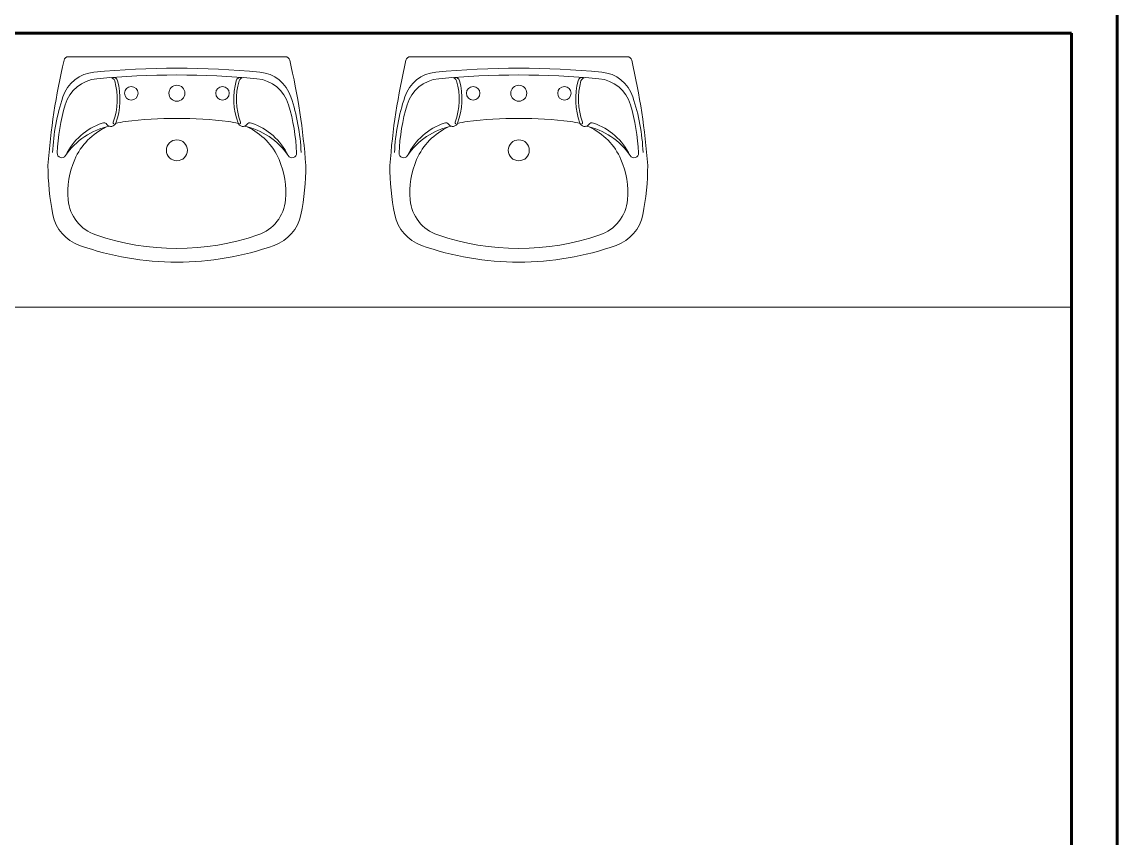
# Model space of a CAD drawing. Header units: metres. Extents: x 78 to 178, y -74 to 157.
# Drawn here: x 120.558 to 122.958, y 29.343 to 31.131 of the extents above; entities that cross this region are included whole.
import ezdxf

# ---------------------------------------------------------------- set-up
doc = ezdxf.new("R2010")
doc.units = ezdxf.units.M
doc.layers.add('envolvente', color=164, linetype='Continuous', lineweight=60)
doc.layers.add('mobiliario', color=252, linetype='Continuous', lineweight=9)

msp = doc.modelspace()

# ---------------------------------------------------------------- linework, layer by layer
at = {"layer": 'envolvente'}
for p, q in [((122.95784, 31.31211), (122.95784, 28.10601)), ((122.85784, 31.10601), (117.65784, 31.10601)), ((122.85784, 31.10601), (122.85784, 28.10601))]:
    msp.add_line(p, q, dxfattribs=at)
at = {"layer": 'mobiliario'}
for p, q in [((121.13507, 31.0547), (120.6599, 31.0547)), ((121.88434, 31.0547), (121.40917, 31.0547)), ((122.85784, 30.50601), (117.65784, 30.50601))]:
    msp.add_line(p, q, dxfattribs=at)
for points in [[(121.11101, 30.64137, 0.2640148), (121.16922, 30.70849, 0.0495751), (121.17998, 30.81676, 0.0388724), (121.14481, 31.04697, 0.3485331), (121.13507, 31.0547), (120.6599, 31.0547, 0.3485331), (120.65016, 31.04697, 0.0388724), (120.61498, 30.81676, 0.0495751), (120.62575, 30.70849, 0.2640148), (120.68396, 30.64137, 0.1717383), (121.11101, 30.64137)], [(121.86028, 30.64137, 0.2640148), (121.9185, 30.70849, 0.0495751), (121.92926, 30.81676, 0.0388724), (121.89408, 31.04697, 0.3485331), (121.88434, 31.0547), (121.40917, 31.0547, 0.3485331), (121.39943, 31.04697, 0.0388724), (121.36426, 30.81676, 0.0495751), (121.37502, 30.70849, 0.2640148), (121.43323, 30.64137, 0.1717383), (121.86028, 30.64137)]]:
    msp.add_lwpolyline(points, format="xyb", dxfattribs=at)
for centre in [(120.79748, 30.9747), (120.99748, 30.9747), (121.54676, 30.9747), (121.74676, 30.9747)]:
    msp.add_circle(centre, 0.0148, dxfattribs=at)
for centre, radius, start, end in [((122.11089, 30.70599), 1.5, 166.86055, 175.76497), ((120.6599, 31.0447), 0.01, 90, 166.86055), ((121.13507, 31.0447), 0.01, 13.13945, 90), ((119.68408, 30.70599), 1.5, 4.23503, 13.13945), ((122.86016, 30.70599), 1.5, 166.86055, 175.76497), ((121.40917, 31.0447), 0.01, 90, 166.86055), ((121.88434, 31.0447), 0.01, 13.13945, 90), ((120.43335, 30.70599), 1.5, 4.23503, 13.13945), ((120.72348, 30.94136), 0.08, 95.48611, 161.66239), ((120.89748, 29.1297), 1.9, 84.51389, 95.48611), ((120.89748, 29.1297), 1.885, 84.6574, 95.3426), ((120.7516, 30.99901), 0.01, 16.1693, 94.46251), ((120.7577, 30.99948), 0.01, 15.65677, 94.27538), ((121.03727, 30.99948), 0.01, 85.72462, 164.34323), ((121.04337, 30.99901), 0.01, 85.53749, 163.8307), ((121.07148, 30.94136), 0.08, 18.33761, 84.51389), ((121.47276, 30.94136), 0.08, 95.48611, 161.66239), ((121.64676, 29.1297), 1.9, 84.51389, 95.48611), ((121.64676, 29.1297), 1.885, 84.6574, 95.3426), ((121.50087, 30.99901), 0.01, 16.1693, 94.46251), ((121.50698, 30.99948), 0.01, 15.65677, 94.27538), ((121.78654, 30.99948), 0.01, 85.72462, 164.34323), ((121.79264, 30.99901), 0.01, 85.53749, 163.8307), ((121.82076, 30.94136), 0.08, 18.33761, 84.51389), ((120.72942, 30.92685), 0.08, 95.3426, 163.55684), ((120.6229, 30.9617), 0.144, 339.5039, 16.1693), ((120.6229, 30.9617), 0.15, 339.55042, 15.65677), ((120.89748, 30.9747), 0.0175, 90, 270), ((120.89748, 30.9747), 0.0175, 270, 90), ((121.17207, 30.9617), 0.15, 164.34323, 200.44958), ((121.17207, 30.9617), 0.144, 163.8307, 200.4961), ((121.06555, 30.92685), 0.08, 16.44316, 84.6574), ((121.47869, 30.92685), 0.08, 95.3426, 163.55684), ((121.37217, 30.9617), 0.144, 339.5039, 16.1693), ((121.37217, 30.9617), 0.15, 339.55042, 15.65677), ((121.64676, 30.9747), 0.0175, 90, 270), ((121.64676, 30.9747), 0.0175, 270, 90), ((121.92134, 30.9617), 0.15, 164.34323, 200.44958), ((121.92134, 30.9617), 0.144, 163.8307, 200.4961), ((121.81482, 30.92685), 0.08, 16.44316, 84.6574), ((121.0747, 30.82495), 0.45, 161.66239, 177.45079), ((120.72027, 30.82495), 0.45, 2.54921, 18.33761), ((121.82397, 30.82495), 0.45, 161.66239, 177.45079), ((121.46955, 30.82495), 0.45, 2.54921, 18.33761), ((121.0747, 30.82495), 0.44, 163.55684, 177.53072), ((120.72027, 30.82495), 0.44, 2.46928, 16.44316), ((121.82397, 30.82495), 0.44, 163.55684, 177.53072), ((121.46955, 30.82495), 0.44, 2.46928, 16.44316), ((120.802, 30.77367), 0.14, 97.21795, 106.20435), ((120.89748, 30.0197), 0.9, 82.78205, 97.21795), ((120.99297, 30.77367), 0.14, 73.79565, 82.78205), ((121.55127, 30.77367), 0.14, 97.21795, 106.20435), ((121.64676, 30.0197), 0.9, 82.78205, 97.21795), ((121.74225, 30.77367), 0.14, 73.79565, 82.78205), ((120.7784, 30.755), 0.15, 100.75321, 146.36174), ((120.77958, 30.77704), 0.14, 109.00171, 153.93612), ((120.802, 30.77367), 0.14, 114.66602, 156.56056), ((120.73699, 30.90073), 0.00918, 37.79475, 109.00171), ((120.75303, 30.91317), 0.01112, 217.79475, 339.55042), ((120.76033, 30.91032), 0.00272, 159.50389, 248.76118), ((121.04194, 30.91317), 0.01112, 200.44958, 322.20525), ((121.03464, 30.91032), 0.00272, 291.23882, 20.49611), ((121.01657, 30.755), 0.15, 33.63826, 79.24679), ((121.05798, 30.90073), 0.00918, 70.99829, 142.20525), ((120.99297, 30.77367), 0.14, 23.43944, 65.33398), ((121.01539, 30.77704), 0.14, 26.06388, 70.99829), ((121.52768, 30.755), 0.15, 100.75321, 146.36174), ((121.52885, 30.77704), 0.14, 109.00171, 153.93612), ((121.55127, 30.77367), 0.14, 114.66602, 156.56056), ((121.48626, 30.90073), 0.00918, 37.79475, 109.00171), ((121.5023, 30.91317), 0.01112, 217.79475, 339.55042), ((121.5096, 30.91032), 0.00272, 159.50389, 248.76118), ((121.79121, 30.91317), 0.01112, 200.44958, 322.20525), ((121.78391, 30.91032), 0.00272, 291.23882, 20.49611), ((121.76584, 30.755), 0.15, 33.63826, 79.24679), ((121.80726, 30.90073), 0.00918, 70.99829, 142.20525), ((121.74225, 30.77367), 0.14, 23.43944, 65.33398), ((121.76466, 30.77704), 0.14, 26.06388, 70.99829), ((120.89748, 30.8497), 0.023, 90, 270), ((120.89748, 30.8497), 0.023, 270, 90), ((121.64676, 30.8497), 0.023, 90, 270), ((121.64676, 30.8497), 0.023, 270, 90), ((120.6451, 30.84348), 0.01, 177.53072, 327.41544), ((121.14987, 30.84348), 0.01, 212.58456, 2.46928), ((121.39437, 30.84348), 0.01, 177.53072, 327.41544), ((121.89915, 30.84348), 0.01, 212.58456, 2.46928), ((121.16498, 30.81676), 0.55, 180, 191.35248), ((120.83948, 30.75742), 0.18086, 156.56056, 185.11095), ((120.95548, 30.75742), 0.18086, 354.88905, 23.43944), ((120.62998, 30.81676), 0.55, 348.64752, 0), ((121.91426, 30.81676), 0.55, 180, 191.35248), ((121.58876, 30.75742), 0.18086, 156.56056, 185.11095), ((121.70476, 30.75742), 0.18086, 354.88905, 23.43944), ((121.37926, 30.81676), 0.55, 348.64752, 0), ((120.74898, 30.74932), 0.09, 185.11095, 251.16608), ((121.04598, 30.74932), 0.09, 288.83392, 354.88905), ((121.49826, 30.74932), 0.09, 185.11095, 251.16608), ((121.79526, 30.74932), 0.09, 288.83392, 354.88905), ((120.71398, 30.72621), 0.09, 191.35248, 250.51036), ((121.08098, 30.72621), 0.09, 289.48964, 348.64752), ((121.46326, 30.72621), 0.09, 191.35248, 250.51036), ((121.83026, 30.72621), 0.09, 289.48964, 348.64752), ((120.89748, 31.1847), 0.55, 251.16608, 288.83392), ((121.64676, 31.1847), 0.55, 251.16608, 288.83392), ((120.89748, 31.2447), 0.64, 250.51036, 289.48964), ((121.64676, 31.2447), 0.64, 250.51036, 289.48964)]:
    msp.add_arc(centre, radius, start, end, dxfattribs=at)

doc.saveas('drawing.dxf')
